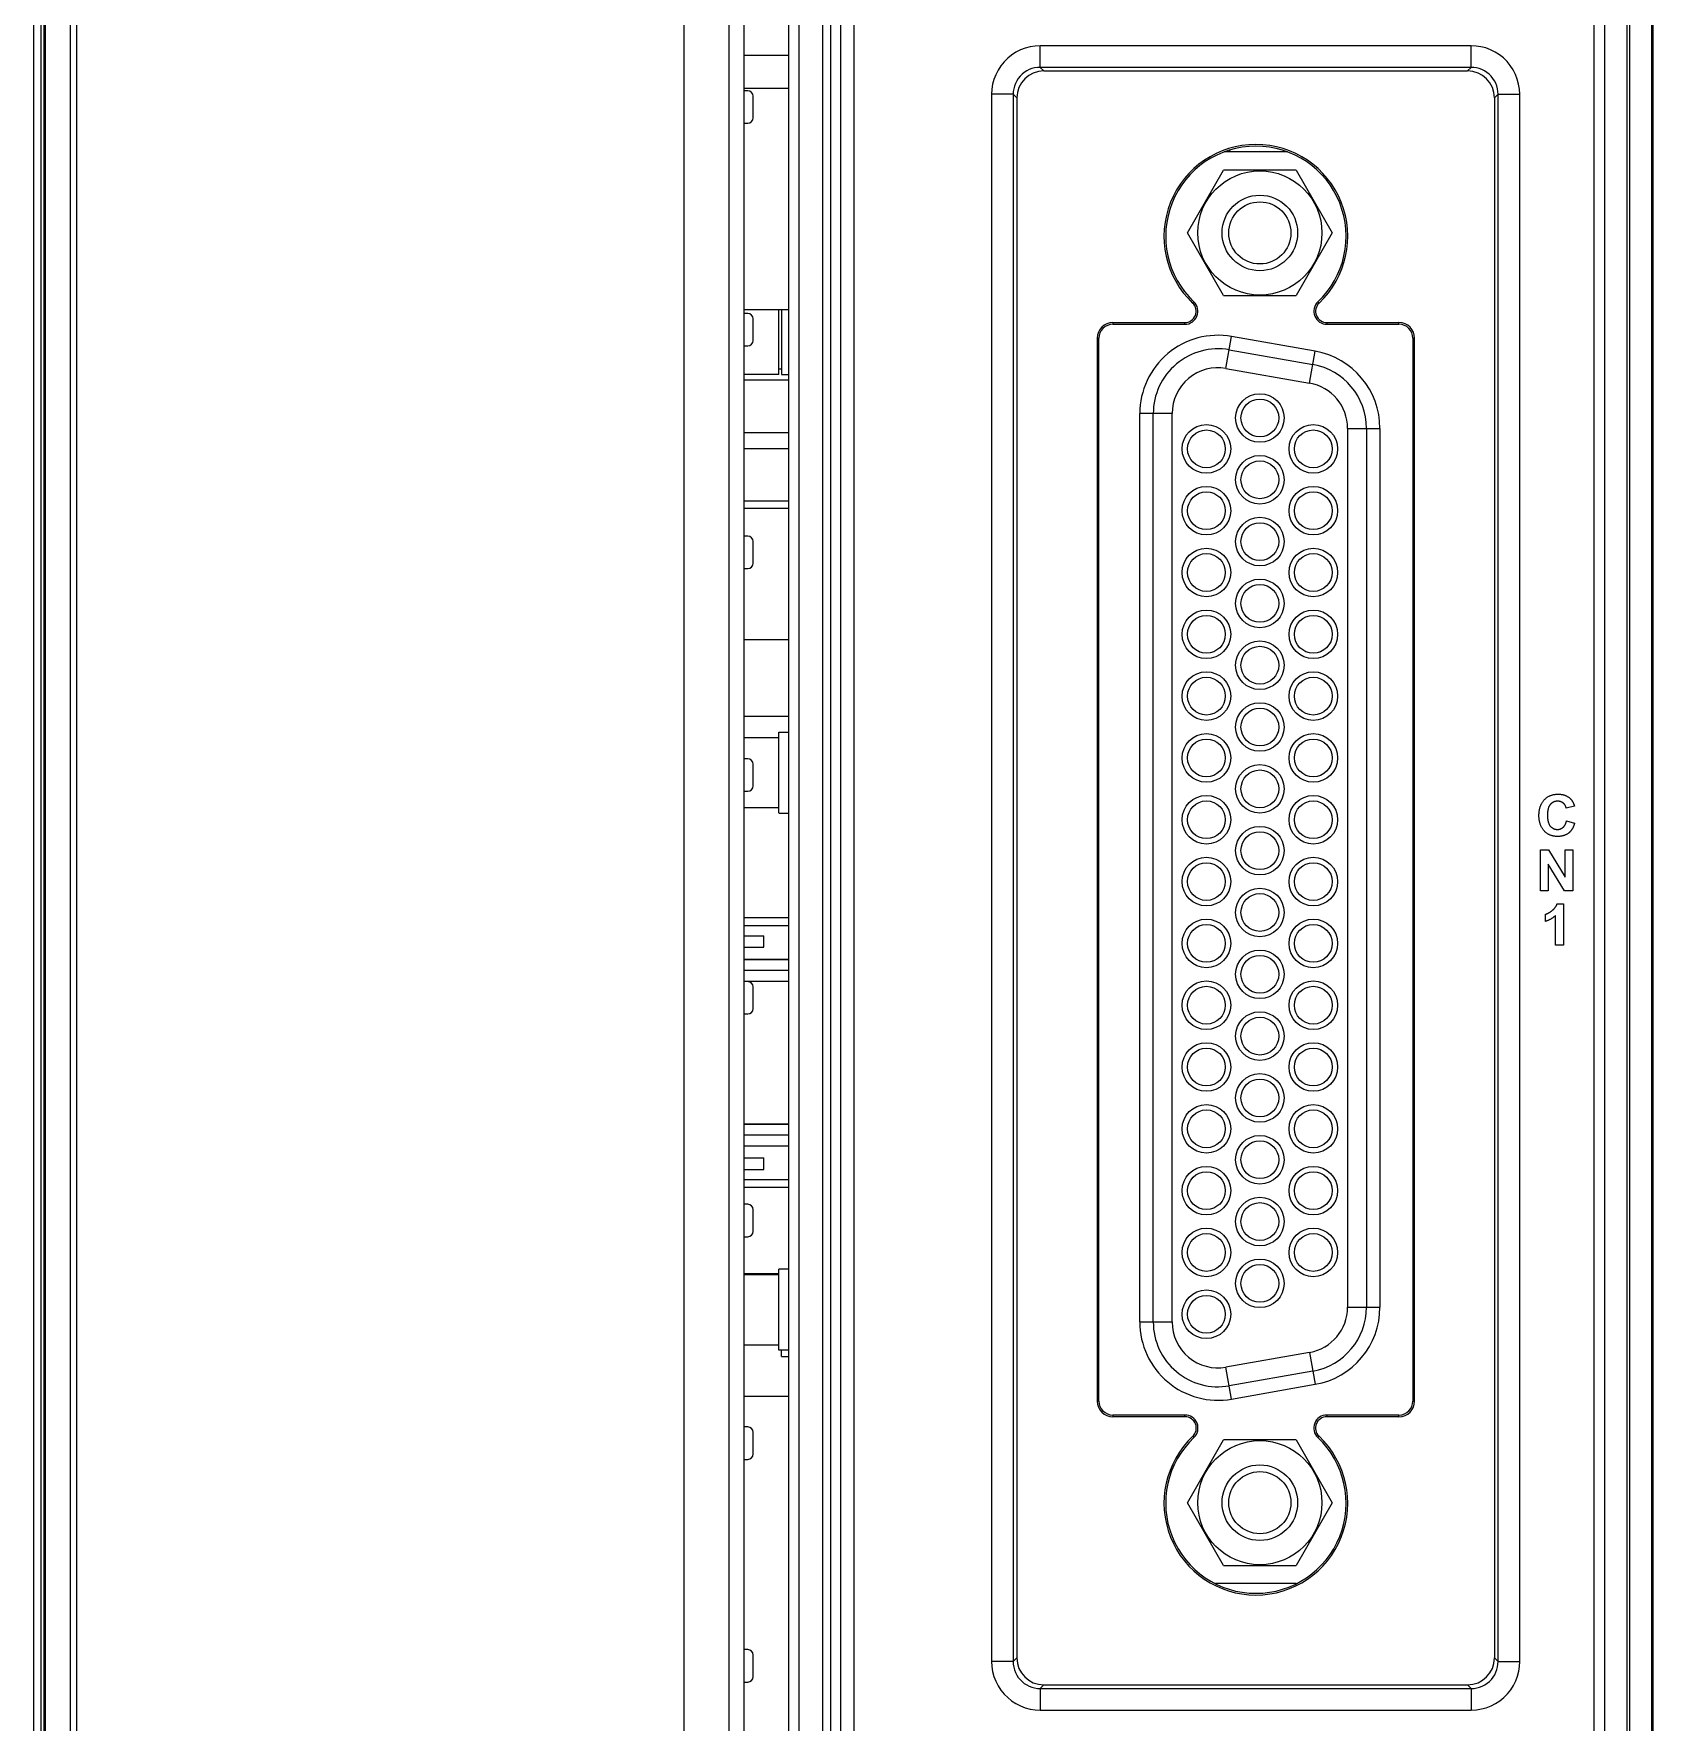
# Model space of a CAD drawing. Header units: millimetres. Extents: x -5560 to -5500, y 1017 to 1179.
# Drawn here: x -5560 to -5500, y 1059.6 to 1122.1 of the extents above; entities that cross this region are included whole.
import ezdxf

# ---------------------------------------------------------------- set-up
doc = ezdxf.new("R2010")
doc.units = ezdxf.units.MM
doc.header["$LTSCALE"] = 32.67
doc.layers.get('0').update_dxf_attribs({"linetype": 'CONTINUOUS'})
doc.layers.add('02___PRT_ALL_AXES', color=7, linetype='CONTINUOUS')

msp = doc.modelspace()

# ---------------------------------------------------------------- linework, layer by layer
at = {"color": 7, "linetype": 'Continuous'}
for p, q in [((-5500.045, 1177.241), (-5500.045, 1018.429)), ((-5499.986, 1018.373), (-5499.986, 1177.252)), ((-5500.97, 1144.354), (-5500.97, 1020.607)), ((-5500.87, 1144.415), (-5500.87, 1020.464)), ((-5502.174, 1020.607), (-5502.174, 1143.988)), ((-5532.016, 1031.152), (-5532.016, 1141.902)), ((-5531.648, 1141.929), (-5531.648, 1031.126)), ((-5559.608, 1032.036), (-5559.608, 1141.038)), ((-5559.548, 1032.045), (-5559.548, 1141.028)), ((-5558.645, 1141.07), (-5558.645, 1032.003)), ((-5558.405, 1141.064), (-5558.405, 1032.01)), ((-5530.762, 1141.097), (-5530.762, 1031.958)), ((-5530.468, 1141.097), (-5530.468, 1031.958)), ((-5530.097, 1141.469), (-5530.097, 1031.586)), ((-5529.607, 1141.469), (-5529.607, 1031.586)), ((-5534.22, 1035.574), (-5534.22, 1137.51)), ((-5533.682, 1137.525), (-5533.682, 1035.559)), ((-5559.988, 1036.411), (-5559.988, 1136.214)), ((-5559.716, 1038.626), (-5559.716, 1134.129)), ((-5522.701, 1120.886), (-5522.701, 1121.686)), ((-5506.732, 1121.686), (-5522.701, 1121.686)), ((-5506.732, 1120.886), (-5506.732, 1121.686)), ((-5533.682, 1121.337), (-5532.016, 1121.337)), ((-5506.732, 1120.886), (-5522.701, 1120.886)), ((-5522.567, 1120.752), (-5522.701, 1120.886)), ((-5522.567, 1120.752), (-5506.866, 1120.752)), ((-5506.732, 1120.886), (-5506.866, 1120.752)), ((-5533.682, 1120.11), (-5532.016, 1120.11)), ((-5533.536, 1120.017), (-5533.682, 1120.017)), ((-5533.336, 1119.017), (-5533.336, 1119.817)), ((-5524.5, 1119.887), (-5524.5, 1061.828)), ((-5523.7, 1119.887), (-5524.5, 1119.887)), ((-5523.7, 1119.887), (-5523.7, 1061.828)), ((-5523.566, 1119.753), (-5523.7, 1119.887)), ((-5523.566, 1119.753), (-5523.566, 1061.961)), ((-5505.733, 1119.887), (-5505.866, 1119.753)), ((-5505.866, 1119.753), (-5505.866, 1061.961)), ((-5505.733, 1119.887), (-5504.933, 1119.887)), ((-5505.733, 1061.828), (-5505.733, 1119.887)), ((-5504.933, 1061.828), (-5504.933, 1119.887)), ((-5533.682, 1118.817), (-5533.536, 1118.817)), ((-5515.686, 1117.819), (-5515.686, 1117.752)), ((-5513.534, 1117.752), (-5515.882, 1117.752)), ((-5517.244, 1114.752), (-5515.903, 1117.076)), ((-5513.22, 1117.076), (-5515.903, 1117.076)), ((-5513.22, 1117.076), (-5511.879, 1114.752)), ((-5515.903, 1112.429), (-5517.244, 1114.752)), ((-5511.879, 1114.752), (-5513.22, 1112.429)), ((-5517.009, 1112.201), (-5517.052, 1112.156)), ((-5515.903, 1112.429), (-5513.22, 1112.429)), ((-5512.365, 1112.156), (-5512.408, 1112.201)), ((-5533.682, 1111.91), (-5532.016, 1111.91)), ((-5533.536, 1111.767), (-5533.682, 1111.767)), ((-5533.336, 1110.767), (-5533.336, 1111.567)), ((-5532.386, 1109.504), (-5532.386, 1111.91)), ((-5532.286, 1111.91), (-5532.286, 1109.504)), ((-5520.008, 1111.431), (-5520.008, 1111.369)), ((-5520.008, 1111.431), (-5517.341, 1111.431)), ((-5520.008, 1111.369), (-5517.341, 1111.369)), ((-5517.341, 1111.369), (-5517.341, 1111.431)), ((-5512.076, 1111.431), (-5512.076, 1111.369)), ((-5512.076, 1111.431), (-5509.408, 1111.431)), ((-5512.076, 1111.369), (-5509.408, 1111.369)), ((-5509.408, 1111.369), (-5509.408, 1111.431)), ((-5533.682, 1110.567), (-5533.536, 1110.567)), ((-5520.588, 1110.851), (-5520.588, 1071.476)), ((-5520.588, 1110.851), (-5520.526, 1110.851)), ((-5520.526, 1071.476), (-5520.526, 1110.851)), ((-5515.816, 1109.733), (-5515.608, 1110.915)), ((-5515.695, 1110.422), (-5512.595, 1109.876)), ((-5512.508, 1110.368), (-5515.608, 1110.915)), ((-5512.716, 1109.187), (-5512.508, 1110.368)), ((-5508.891, 1110.851), (-5508.828, 1110.851)), ((-5508.891, 1110.851), (-5508.891, 1071.476)), ((-5508.828, 1071.476), (-5508.828, 1110.851)), ((-5532.286, 1109.705), (-5532.386, 1109.705)), ((-5515.816, 1109.733), (-5512.716, 1109.187)), ((-5532.386, 1109.504), (-5533.682, 1109.504)), ((-5532.286, 1109.504), (-5532.016, 1109.504)), ((-5519.011, 1074.406), (-5519.011, 1108.059)), ((-5517.811, 1108.059), (-5519.011, 1108.059)), ((-5518.511, 1074.406), (-5518.511, 1108.059)), ((-5517.811, 1074.406), (-5517.811, 1108.059)), ((-5511.311, 1107.512), (-5510.111, 1107.512)), ((-5511.311, 1107.512), (-5511.311, 1074.953)), ((-5510.611, 1107.512), (-5510.611, 1074.953)), ((-5510.111, 1107.512), (-5510.111, 1074.953)), ((-5532.016, 1104.54), (-5533.682, 1104.54)), ((-5533.536, 1103.517), (-5533.682, 1103.517)), ((-5533.336, 1102.517), (-5533.336, 1103.317)), ((-5533.682, 1102.317), (-5533.536, 1102.317)), ((-5533.682, 1099.69), (-5532.016, 1099.69)), ((-5533.682, 1096.853), (-5532.016, 1096.853)), ((-5533.682, 1096.062), (-5532.386, 1096.062)), ((-5532.386, 1093.263), (-5532.386, 1096.262)), ((-5532.386, 1096.262), (-5532.016, 1096.262)), ((-5533.536, 1095.267), (-5533.682, 1095.267)), ((-5533.336, 1094.267), (-5533.336, 1095.067)), ((-5533.682, 1094.067), (-5533.536, 1094.067)), ((-5533.682, 1093.462), (-5532.386, 1093.462)), ((-5502.905, 1093.516), (-5503.208, 1093.444)), ((-5532.386, 1093.262), (-5532.016, 1093.262)), ((-5503.197, 1092.976), (-5502.901, 1092.882)), ((-5504.164, 1091.899), (-5503.866, 1091.899)), ((-5504.164, 1090.384), (-5504.164, 1091.899)), ((-5503.866, 1091.899), (-5503.246, 1090.887)), ((-5503.246, 1091.899), (-5502.962, 1091.899)), ((-5503.246, 1090.887), (-5503.246, 1091.899)), ((-5502.962, 1091.899), (-5502.962, 1090.384)), ((-5503.269, 1090.384), (-5503.879, 1091.372)), ((-5503.879, 1091.372), (-5503.879, 1090.384)), ((-5503.879, 1090.384), (-5504.164, 1090.384)), ((-5502.962, 1090.384), (-5503.269, 1090.384)), ((-5503.548, 1089.893), (-5503.312, 1089.893)), ((-5503.312, 1089.893), (-5503.312, 1088.372)), ((-5533.682, 1089.388), (-5532.016, 1089.388)), ((-5533.682, 1089.387), (-5532.016, 1089.387)), ((-5532.016, 1089.088), (-5533.682, 1089.088)), ((-5532.016, 1089.087), (-5533.682, 1089.087)), ((-5503.978, 1089.246), (-5503.978, 1089.51)), ((-5503.602, 1088.372), (-5503.602, 1089.466)), ((-5533.682, 1088.718), (-5532.936, 1088.718)), ((-5532.936, 1088.288), (-5532.936, 1088.718)), ((-5533.682, 1088.288), (-5532.936, 1088.288)), ((-5532.016, 1087.838), (-5533.682, 1087.838)), ((-5533.682, 1087.837), (-5532.016, 1087.837)), ((-5503.312, 1088.372), (-5503.602, 1088.372)), ((-5533.682, 1087.438), (-5532.016, 1087.438)), ((-5533.682, 1087.437), (-5532.016, 1087.437)), ((-5533.682, 1087.038), (-5532.016, 1087.038)), ((-5533.682, 1087.037), (-5532.016, 1087.037)), ((-5533.536, 1087.017), (-5533.682, 1087.017)), ((-5533.336, 1086.017), (-5533.336, 1086.817)), ((-5533.682, 1085.817), (-5533.536, 1085.817)), ((-5532.016, 1081.738), (-5533.682, 1081.738)), ((-5533.682, 1081.737), (-5532.016, 1081.737)), ((-5533.682, 1081.338), (-5532.016, 1081.338)), ((-5533.682, 1081.337), (-5532.016, 1081.337)), ((-5533.682, 1080.938), (-5532.016, 1080.938)), ((-5533.682, 1080.937), (-5532.016, 1080.937)), ((-5533.682, 1080.488), (-5532.936, 1080.488)), ((-5532.936, 1080.058), (-5532.936, 1080.488)), ((-5533.682, 1080.058), (-5532.936, 1080.058)), ((-5533.682, 1079.688), (-5532.016, 1079.688)), ((-5533.682, 1079.687), (-5532.016, 1079.687)), ((-5532.016, 1079.387), (-5533.682, 1079.387)), ((-5533.536, 1078.767), (-5533.682, 1078.767)), ((-5533.336, 1077.767), (-5533.336, 1078.567)), ((-5533.682, 1077.567), (-5533.536, 1077.567)), ((-5533.682, 1076.205), (-5532.386, 1076.205)), ((-5533.682, 1076.162), (-5532.386, 1076.162)), ((-5532.016, 1076.362), (-5532.386, 1076.362)), ((-5532.386, 1073.363), (-5532.386, 1076.362)), ((-5511.311, 1074.953), (-5510.111, 1074.953)), ((-5519.011, 1074.406), (-5517.811, 1074.406)), ((-5533.682, 1073.562), (-5532.386, 1073.562)), ((-5532.016, 1073.362), (-5532.386, 1073.362)), ((-5532.286, 1073.132), (-5532.286, 1073.363)), ((-5532.286, 1073.132), (-5532.016, 1073.131)), ((-5512.716, 1073.278), (-5515.816, 1072.732)), ((-5512.716, 1073.278), (-5512.508, 1072.097)), ((-5515.608, 1071.55), (-5515.816, 1072.732)), ((-5512.595, 1072.589), (-5515.695, 1072.042)), ((-5533.682, 1071.655), (-5532.016, 1071.655)), ((-5515.608, 1071.55), (-5512.508, 1072.097)), ((-5520.526, 1071.476), (-5520.588, 1071.476)), ((-5517.335, 1070.959), (-5520.008, 1070.959)), ((-5520.008, 1070.959), (-5520.008, 1070.896)), ((-5517.335, 1070.896), (-5520.008, 1070.896)), ((-5517.335, 1070.896), (-5517.335, 1070.959)), ((-5509.408, 1070.959), (-5512.081, 1070.959)), ((-5512.081, 1070.959), (-5512.081, 1070.896)), ((-5509.408, 1070.896), (-5512.081, 1070.896)), ((-5509.408, 1070.896), (-5509.408, 1070.959)), ((-5508.828, 1071.476), (-5508.891, 1071.476)), ((-5533.536, 1070.517), (-5533.682, 1070.517)), ((-5533.336, 1069.517), (-5533.336, 1070.317)), ((-5517.244, 1067.712), (-5515.903, 1070.036)), ((-5517.047, 1070.171), (-5517.004, 1070.126)), ((-5513.22, 1070.036), (-5515.903, 1070.036)), ((-5513.22, 1070.036), (-5511.879, 1067.712)), ((-5512.412, 1070.126), (-5512.369, 1070.171)), ((-5533.682, 1069.317), (-5533.536, 1069.317)), ((-5515.903, 1065.389), (-5517.244, 1067.712)), ((-5511.879, 1067.712), (-5513.22, 1065.389)), ((-5515.903, 1065.389), (-5513.22, 1065.389)), ((-5513.21, 1064.712), (-5516.206, 1064.712)), ((-5533.536, 1062.267), (-5533.682, 1062.267)), ((-5533.336, 1061.267), (-5533.336, 1062.067)), ((-5523.7, 1061.828), (-5524.5, 1061.828)), ((-5523.566, 1061.961), (-5523.7, 1061.828)), ((-5505.733, 1061.828), (-5505.866, 1061.961)), ((-5505.733, 1061.828), (-5504.933, 1061.828)), ((-5533.682, 1061.067), (-5533.536, 1061.067)), ((-5522.567, 1060.962), (-5522.701, 1060.828)), ((-5522.567, 1060.962), (-5506.866, 1060.962)), ((-5506.732, 1060.828), (-5506.866, 1060.962)), ((-5522.701, 1060.828), (-5506.732, 1060.828)), ((-5522.701, 1060.828), (-5522.701, 1060.029)), ((-5506.732, 1060.828), (-5506.732, 1060.029)), ((-5522.701, 1060.029), (-5506.732, 1060.029))]:
    msp.add_line(p, q, dxfattribs=at)
for points in [[(-5501.722, 1017.814), (-5501.726, 1017.832), (-5501.731, 1017.871), (-5501.736, 1017.93), (-5501.74, 1018.008), (-5501.744, 1018.105), (-5501.748, 1018.22), (-5501.752, 1018.353), (-5501.756, 1018.502), (-5501.759, 1018.666), (-5501.762, 1018.845), (-5501.765, 1019.036), (-5501.767, 1019.239), (-5501.77, 1019.451), (-5501.771, 1019.672), (-5501.773, 1019.899), (-5501.774, 1020.132), (-5501.774, 1020.369), (-5501.774, 1143.768)], [(-5535.906, 1141.725), (-5535.906, 1141.725), (-5535.906, 1141.719), (-5535.906, 1141.708), (-5535.906, 1031.338)], [(-5522.701, 1121.686), (-5522.889, 1121.676), (-5523.073, 1121.647), (-5523.252, 1121.599), (-5523.428, 1121.531), (-5523.599, 1121.445), (-5523.758, 1121.342), (-5523.904, 1121.224), (-5524.038, 1121.09), (-5524.157, 1120.943), (-5524.259, 1120.784), (-5524.346, 1120.613), (-5524.414, 1120.437), (-5524.461, 1120.258), (-5524.49, 1120.075), (-5524.5, 1119.887)], [(-5504.933, 1119.887), (-5504.944, 1120.08), (-5504.974, 1120.266), (-5505.023, 1120.447), (-5505.091, 1120.622), (-5505.178, 1120.792), (-5505.281, 1120.95), (-5505.402, 1121.097), (-5505.539, 1121.233), (-5505.688, 1121.352), (-5505.848, 1121.453), (-5506.019, 1121.538), (-5506.194, 1121.603), (-5506.37, 1121.65), (-5506.549, 1121.677), (-5506.732, 1121.686)], [(-5522.701, 1120.886), (-5522.804, 1120.881), (-5522.906, 1120.865), (-5523.007, 1120.838), (-5523.106, 1120.801), (-5523.2, 1120.753), (-5523.289, 1120.696), (-5523.37, 1120.63), (-5523.444, 1120.556), (-5523.51, 1120.474), (-5523.567, 1120.385), (-5523.615, 1120.291), (-5523.653, 1120.193), (-5523.679, 1120.092), (-5523.695, 1119.989), (-5523.7, 1119.887)], [(-5505.733, 1119.887), (-5505.738, 1119.992), (-5505.755, 1120.096), (-5505.782, 1120.198), (-5505.82, 1120.296), (-5505.868, 1120.39), (-5505.926, 1120.478), (-5505.993, 1120.56), (-5506.069, 1120.635), (-5506.152, 1120.701), (-5506.241, 1120.758), (-5506.335, 1120.805), (-5506.433, 1120.841), (-5506.532, 1120.866), (-5506.632, 1120.881), (-5506.732, 1120.886)], [(-5504.026, 1092.599), (-5504.041, 1092.616), (-5504.055, 1092.632), (-5504.069, 1092.649), (-5504.082, 1092.667), (-5504.094, 1092.685), (-5504.106, 1092.704), (-5504.117, 1092.723), (-5504.128, 1092.742), (-5504.138, 1092.762), (-5504.147, 1092.782), (-5504.156, 1092.802), (-5504.164, 1092.823), (-5504.172, 1092.843), (-5504.18, 1092.868), (-5504.187, 1092.893), (-5504.194, 1092.918), (-5504.199, 1092.943), (-5504.204, 1092.968), (-5504.208, 1092.994), (-5504.212, 1093.022), (-5504.215, 1093.05), (-5504.218, 1093.078), (-5504.219, 1093.106), (-5504.22, 1093.135), (-5504.22, 1093.163), (-5504.22, 1093.193), (-5504.219, 1093.223), (-5504.218, 1093.253), (-5504.215, 1093.282), (-5504.212, 1093.312), (-5504.208, 1093.342), (-5504.205, 1093.364), (-5504.201, 1093.387), (-5504.196, 1093.41), (-5504.191, 1093.432), (-5504.185, 1093.455), (-5504.179, 1093.477), (-5504.172, 1093.499), (-5504.164, 1093.52), (-5504.156, 1093.541), (-5504.148, 1093.562), (-5504.138, 1093.583), (-5504.128, 1093.603), (-5504.117, 1093.623), (-5504.106, 1093.643), (-5504.094, 1093.662), (-5504.082, 1093.681), (-5504.069, 1093.699), (-5504.055, 1093.717), (-5504.04, 1093.734), (-5504.025, 1093.75)], [(-5504.025, 1093.75), (-5504.011, 1093.766), (-5503.996, 1093.781), (-5503.98, 1093.795), (-5503.964, 1093.809), (-5503.947, 1093.822), (-5503.93, 1093.835), (-5503.912, 1093.847), (-5503.894, 1093.859), (-5503.876, 1093.87), (-5503.857, 1093.88), (-5503.838, 1093.89), (-5503.819, 1093.899), (-5503.799, 1093.908), (-5503.78, 1093.915), (-5503.761, 1093.922), (-5503.742, 1093.928), (-5503.722, 1093.934), (-5503.703, 1093.939), (-5503.683, 1093.943), (-5503.663, 1093.947), (-5503.642, 1093.95), (-5503.62, 1093.953), (-5503.598, 1093.956), (-5503.577, 1093.958), (-5503.555, 1093.959), (-5503.533, 1093.96), (-5503.511, 1093.96), (-5503.489, 1093.96), (-5503.467, 1093.959), (-5503.445, 1093.957), (-5503.423, 1093.955), (-5503.401, 1093.953), (-5503.379, 1093.95), (-5503.359, 1093.946), (-5503.339, 1093.942), (-5503.319, 1093.937), (-5503.299, 1093.932), (-5503.279, 1093.926), (-5503.26, 1093.919), (-5503.241, 1093.912), (-5503.223, 1093.904), (-5503.205, 1093.896), (-5503.188, 1093.887), (-5503.171, 1093.877), (-5503.154, 1093.867), (-5503.137, 1093.856), (-5503.121, 1093.845), (-5503.105, 1093.834), (-5503.09, 1093.821), (-5503.075, 1093.809), (-5503.06, 1093.795)], [(-5503.801, 1093.577), (-5503.81, 1093.566), (-5503.819, 1093.554), (-5503.827, 1093.542), (-5503.835, 1093.529), (-5503.842, 1093.516), (-5503.849, 1093.503), (-5503.855, 1093.49), (-5503.861, 1093.476), (-5503.866, 1093.462), (-5503.871, 1093.448), (-5503.875, 1093.433), (-5503.879, 1093.419), (-5503.885, 1093.398), (-5503.889, 1093.376), (-5503.893, 1093.355), (-5503.896, 1093.333), (-5503.899, 1093.312), (-5503.901, 1093.287), (-5503.903, 1093.261), (-5503.905, 1093.236), (-5503.905, 1093.211), (-5503.906, 1093.186), (-5503.905, 1093.159), (-5503.905, 1093.132), (-5503.903, 1093.106), (-5503.902, 1093.079), (-5503.899, 1093.052), (-5503.897, 1093.033), (-5503.894, 1093.015), (-5503.892, 1092.996), (-5503.888, 1092.977), (-5503.884, 1092.958), (-5503.88, 1092.94), (-5503.875, 1092.924), (-5503.871, 1092.908), (-5503.865, 1092.892), (-5503.859, 1092.877), (-5503.853, 1092.861), (-5503.846, 1092.846), (-5503.839, 1092.831), (-5503.831, 1092.817), (-5503.822, 1092.803), (-5503.812, 1092.79), (-5503.802, 1092.776), (-5503.792, 1092.765), (-5503.782, 1092.754), (-5503.771, 1092.743), (-5503.76, 1092.733), (-5503.748, 1092.724), (-5503.736, 1092.715), (-5503.723, 1092.707), (-5503.71, 1092.699), (-5503.697, 1092.692), (-5503.683, 1092.685), (-5503.669, 1092.679), (-5503.655, 1092.674), (-5503.64, 1092.669), (-5503.625, 1092.665), (-5503.61, 1092.662), (-5503.595, 1092.659), (-5503.58, 1092.657), (-5503.564, 1092.656), (-5503.549, 1092.655), (-5503.534, 1092.654), (-5503.519, 1092.655), (-5503.505, 1092.656), (-5503.49, 1092.657), (-5503.476, 1092.659), (-5503.462, 1092.662), (-5503.448, 1092.665), (-5503.434, 1092.669), (-5503.42, 1092.674), (-5503.407, 1092.679), (-5503.394, 1092.685), (-5503.381, 1092.691), (-5503.369, 1092.698), (-5503.357, 1092.706), (-5503.345, 1092.714), (-5503.334, 1092.723), (-5503.323, 1092.732)], [(-5503.32, 1093.63), (-5503.329, 1093.637), (-5503.337, 1093.643), (-5503.346, 1093.649), (-5503.356, 1093.655), (-5503.365, 1093.66), (-5503.375, 1093.665), (-5503.384, 1093.669), (-5503.394, 1093.674), (-5503.404, 1093.678), (-5503.415, 1093.681), (-5503.425, 1093.684), (-5503.435, 1093.687), (-5503.445, 1093.69), (-5503.455, 1093.692), (-5503.465, 1093.694), (-5503.475, 1093.695), (-5503.486, 1093.696), (-5503.496, 1093.697), (-5503.506, 1093.698), (-5503.517, 1093.698), (-5503.527, 1093.698), (-5503.538, 1093.698), (-5503.548, 1093.698), (-5503.559, 1093.697), (-5503.569, 1093.696), (-5503.58, 1093.695), (-5503.59, 1093.694), (-5503.6, 1093.692), (-5503.611, 1093.69), (-5503.621, 1093.688), (-5503.631, 1093.685), (-5503.641, 1093.683), (-5503.651, 1093.679), (-5503.661, 1093.676), (-5503.67, 1093.672), (-5503.68, 1093.668), (-5503.69, 1093.664), (-5503.699, 1093.659), (-5503.709, 1093.653), (-5503.718, 1093.648), (-5503.728, 1093.642), (-5503.737, 1093.636), (-5503.745, 1093.629), (-5503.754, 1093.623), (-5503.762, 1093.616), (-5503.771, 1093.608), (-5503.778, 1093.601), (-5503.786, 1093.593), (-5503.794, 1093.586), (-5503.801, 1093.577)], [(-5503.208, 1093.444), (-5503.209, 1093.451), (-5503.211, 1093.457), (-5503.213, 1093.463), (-5503.215, 1093.47), (-5503.217, 1093.476), (-5503.219, 1093.482), (-5503.221, 1093.489), (-5503.223, 1093.495), (-5503.226, 1093.501), (-5503.229, 1093.507), (-5503.231, 1093.514), (-5503.234, 1093.52), (-5503.237, 1093.526), (-5503.24, 1093.532), (-5503.244, 1093.538), (-5503.247, 1093.544), (-5503.25, 1093.549), (-5503.254, 1093.555), (-5503.258, 1093.561), (-5503.261, 1093.567), (-5503.265, 1093.572), (-5503.269, 1093.577), (-5503.273, 1093.583), (-5503.278, 1093.588), (-5503.282, 1093.593), (-5503.286, 1093.598), (-5503.291, 1093.603), (-5503.296, 1093.608), (-5503.3, 1093.613), (-5503.305, 1093.617), (-5503.31, 1093.622), (-5503.315, 1093.626), (-5503.32, 1093.63)], [(-5503.06, 1093.795), (-5503.053, 1093.789), (-5503.046, 1093.781), (-5503.039, 1093.774), (-5503.032, 1093.767), (-5503.026, 1093.759), (-5503.02, 1093.751), (-5503.013, 1093.744), (-5503.007, 1093.736), (-5503.001, 1093.727), (-5502.996, 1093.719), (-5502.99, 1093.711), (-5502.985, 1093.702), (-5502.979, 1093.694), (-5502.974, 1093.685), (-5502.969, 1093.676), (-5502.964, 1093.667), (-5502.96, 1093.658), (-5502.955, 1093.649), (-5502.951, 1093.64), (-5502.947, 1093.631), (-5502.942, 1093.621), (-5502.938, 1093.612), (-5502.935, 1093.602), (-5502.931, 1093.593), (-5502.927, 1093.584), (-5502.924, 1093.574), (-5502.92, 1093.564), (-5502.917, 1093.555), (-5502.914, 1093.545), (-5502.911, 1093.536), (-5502.908, 1093.526), (-5502.905, 1093.516)], [(-5503.323, 1092.732), (-5503.318, 1092.737), (-5503.312, 1092.742), (-5503.307, 1092.748), (-5503.302, 1092.753), (-5503.297, 1092.759), (-5503.292, 1092.765), (-5503.287, 1092.771), (-5503.282, 1092.777), (-5503.278, 1092.783), (-5503.273, 1092.789), (-5503.269, 1092.796), (-5503.265, 1092.802), (-5503.261, 1092.809), (-5503.257, 1092.816), (-5503.253, 1092.822), (-5503.249, 1092.829), (-5503.246, 1092.836), (-5503.242, 1092.843), (-5503.239, 1092.85), (-5503.236, 1092.857), (-5503.233, 1092.865), (-5503.23, 1092.872), (-5503.227, 1092.879), (-5503.224, 1092.886), (-5503.221, 1092.894), (-5503.219, 1092.901), (-5503.216, 1092.909), (-5503.214, 1092.916), (-5503.211, 1092.924), (-5503.209, 1092.931), (-5503.207, 1092.939), (-5503.205, 1092.946), (-5503.203, 1092.954), (-5503.201, 1092.961), (-5503.199, 1092.968), (-5503.197, 1092.976)], [(-5502.901, 1092.882), (-5502.904, 1092.87), (-5502.908, 1092.858), (-5502.912, 1092.846), (-5502.915, 1092.834), (-5502.92, 1092.822), (-5502.924, 1092.81), (-5502.928, 1092.799), (-5502.933, 1092.787), (-5502.938, 1092.775), (-5502.943, 1092.763), (-5502.948, 1092.752), (-5502.953, 1092.74), (-5502.959, 1092.729), (-5502.964, 1092.717), (-5502.97, 1092.706), (-5502.976, 1092.695), (-5502.982, 1092.684), (-5502.989, 1092.673), (-5502.995, 1092.662), (-5503.002, 1092.651), (-5503.009, 1092.641), (-5503.017, 1092.63), (-5503.024, 1092.62), (-5503.031, 1092.61), (-5503.039, 1092.6), (-5503.047, 1092.591), (-5503.055, 1092.581), (-5503.064, 1092.572), (-5503.072, 1092.563), (-5503.081, 1092.554), (-5503.09, 1092.545), (-5503.099, 1092.537), (-5503.108, 1092.529), (-5503.118, 1092.521), (-5503.128, 1092.513)], [(-5503.128, 1092.513), (-5503.142, 1092.503), (-5503.158, 1092.492), (-5503.173, 1092.482), (-5503.189, 1092.473), (-5503.205, 1092.464), (-5503.222, 1092.456), (-5503.239, 1092.449), (-5503.256, 1092.441), (-5503.273, 1092.435), (-5503.29, 1092.429), (-5503.308, 1092.423), (-5503.327, 1092.417), (-5503.347, 1092.412), (-5503.367, 1092.408), (-5503.387, 1092.404), (-5503.408, 1092.401), (-5503.428, 1092.398), (-5503.448, 1092.396), (-5503.469, 1092.395), (-5503.489, 1092.394), (-5503.51, 1092.393), (-5503.53, 1092.393), (-5503.551, 1092.393), (-5503.572, 1092.394), (-5503.592, 1092.395), (-5503.613, 1092.397), (-5503.633, 1092.399), (-5503.654, 1092.402), (-5503.674, 1092.406), (-5503.693, 1092.41), (-5503.712, 1092.414), (-5503.731, 1092.419), (-5503.75, 1092.425), (-5503.769, 1092.431), (-5503.787, 1092.437), (-5503.805, 1092.445), (-5503.824, 1092.453), (-5503.843, 1092.462), (-5503.862, 1092.472), (-5503.88, 1092.482), (-5503.898, 1092.493), (-5503.915, 1092.504), (-5503.932, 1092.517), (-5503.949, 1092.529), (-5503.965, 1092.542), (-5503.981, 1092.556), (-5503.997, 1092.57), (-5504.012, 1092.584), (-5504.026, 1092.599)], [(-5503.978, 1089.51), (-5503.968, 1089.513), (-5503.957, 1089.517), (-5503.947, 1089.521), (-5503.937, 1089.525), (-5503.927, 1089.529), (-5503.917, 1089.534), (-5503.907, 1089.538), (-5503.897, 1089.543), (-5503.887, 1089.548), (-5503.877, 1089.553), (-5503.868, 1089.559), (-5503.858, 1089.564), (-5503.849, 1089.57), (-5503.839, 1089.575), (-5503.83, 1089.581), (-5503.82, 1089.587), (-5503.811, 1089.593), (-5503.802, 1089.599), (-5503.793, 1089.605), (-5503.784, 1089.611), (-5503.775, 1089.618), (-5503.766, 1089.624), (-5503.757, 1089.631), (-5503.748, 1089.637), (-5503.739, 1089.644), (-5503.731, 1089.651)], [(-5503.731, 1089.651), (-5503.723, 1089.657), (-5503.715, 1089.663), (-5503.707, 1089.67), (-5503.699, 1089.677), (-5503.692, 1089.684), (-5503.684, 1089.691), (-5503.677, 1089.698), (-5503.67, 1089.705), (-5503.662, 1089.713), (-5503.655, 1089.72), (-5503.649, 1089.728), (-5503.642, 1089.736), (-5503.635, 1089.744), (-5503.629, 1089.752), (-5503.622, 1089.76), (-5503.616, 1089.768), (-5503.61, 1089.776), (-5503.604, 1089.785), (-5503.598, 1089.793), (-5503.593, 1089.802), (-5503.587, 1089.811), (-5503.582, 1089.82), (-5503.577, 1089.828), (-5503.572, 1089.837), (-5503.568, 1089.847), (-5503.563, 1089.856), (-5503.559, 1089.865), (-5503.555, 1089.874), (-5503.552, 1089.884), (-5503.548, 1089.893)], [(-5503.602, 1089.466), (-5503.615, 1089.455), (-5503.628, 1089.443), (-5503.642, 1089.432), (-5503.655, 1089.421), (-5503.669, 1089.41), (-5503.683, 1089.399), (-5503.697, 1089.389), (-5503.711, 1089.379), (-5503.726, 1089.369), (-5503.741, 1089.359), (-5503.756, 1089.35), (-5503.771, 1089.341), (-5503.786, 1089.332), (-5503.801, 1089.323), (-5503.817, 1089.315), (-5503.832, 1089.307), (-5503.848, 1089.299), (-5503.864, 1089.291), (-5503.88, 1089.284), (-5503.896, 1089.277), (-5503.912, 1089.27), (-5503.929, 1089.264), (-5503.945, 1089.258), (-5503.961, 1089.252), (-5503.978, 1089.246)], [(-5524.5, 1061.828), (-5524.49, 1061.639), (-5524.461, 1061.455), (-5524.413, 1061.277), (-5524.345, 1061.1), (-5524.259, 1060.929), (-5524.156, 1060.77), (-5524.038, 1060.624), (-5523.904, 1060.49), (-5523.757, 1060.372), (-5523.598, 1060.269), (-5523.427, 1060.183), (-5523.251, 1060.115), (-5523.072, 1060.067), (-5522.889, 1060.039), (-5522.701, 1060.029)], [(-5523.7, 1061.828), (-5523.695, 1061.725), (-5523.679, 1061.622), (-5523.652, 1061.521), (-5523.615, 1061.423), (-5523.567, 1061.328), (-5523.51, 1061.24), (-5523.444, 1061.158), (-5523.37, 1061.084), (-5523.288, 1061.018), (-5523.199, 1060.961), (-5523.105, 1060.913), (-5523.007, 1060.876), (-5522.906, 1060.849), (-5522.803, 1060.833), (-5522.701, 1060.828)], [(-5506.732, 1060.029), (-5506.539, 1060.04), (-5506.353, 1060.07), (-5506.172, 1060.118), (-5505.996, 1060.186), (-5505.827, 1060.273), (-5505.669, 1060.377), (-5505.522, 1060.497), (-5505.386, 1060.635), (-5505.267, 1060.783), (-5505.166, 1060.944), (-5505.081, 1061.115), (-5505.016, 1061.29), (-5504.969, 1061.466), (-5504.942, 1061.645), (-5504.933, 1061.828)], [(-5506.732, 1060.828), (-5506.627, 1060.834), (-5506.523, 1060.85), (-5506.421, 1060.878), (-5506.323, 1060.916), (-5506.229, 1060.963), (-5506.141, 1061.021), (-5506.059, 1061.088), (-5505.984, 1061.164), (-5505.918, 1061.247), (-5505.861, 1061.336), (-5505.814, 1061.431), (-5505.778, 1061.529), (-5505.753, 1061.628), (-5505.738, 1061.728), (-5505.733, 1061.828)]]:
    msp.add_lwpolyline(points, dxfattribs=at)
for centre, radius in [((-5514.561, 1114.752), 2.3), ((-5514.561, 1114.752), 1.4), ((-5514.561, 1114.752), 1.15), ((-5514.561, 1107.897), 0.9), ((-5514.561, 1107.897), 0.7), ((-5516.541, 1106.752), 0.9), ((-5516.541, 1106.752), 0.7), ((-5512.581, 1106.752), 0.9), ((-5512.581, 1106.752), 0.7), ((-5514.561, 1105.607), 0.9), ((-5514.561, 1105.607), 0.7), ((-5516.541, 1104.462), 0.9), ((-5512.581, 1104.462), 0.9), ((-5516.541, 1104.462), 0.7), ((-5512.581, 1104.462), 0.7), ((-5514.561, 1103.317), 0.9), ((-5514.561, 1103.317), 0.7), ((-5516.541, 1102.172), 0.9), ((-5516.541, 1102.172), 0.7), ((-5512.581, 1102.172), 0.9), ((-5512.581, 1102.172), 0.7), ((-5514.561, 1101.027), 0.9), ((-5514.561, 1101.027), 0.7), ((-5516.541, 1099.882), 0.9), ((-5516.541, 1099.882), 0.7), ((-5512.581, 1099.882), 0.9), ((-5512.581, 1099.882), 0.7), ((-5514.561, 1098.737), 0.9), ((-5514.561, 1098.737), 0.7), ((-5516.541, 1097.592), 0.9), ((-5512.581, 1097.592), 0.9), ((-5516.541, 1097.592), 0.7), ((-5512.581, 1097.592), 0.7), ((-5514.561, 1096.447), 0.9), ((-5514.561, 1096.447), 0.7), ((-5516.541, 1095.302), 0.9), ((-5516.541, 1095.302), 0.7), ((-5512.581, 1095.302), 0.9), ((-5512.581, 1095.302), 0.7), ((-5514.561, 1094.157), 0.9), ((-5514.561, 1094.157), 0.7), ((-5516.541, 1093.012), 0.9), ((-5516.541, 1093.012), 0.7), ((-5512.581, 1093.012), 0.9), ((-5512.581, 1093.012), 0.7), ((-5514.561, 1091.867), 0.9), ((-5514.561, 1091.867), 0.7), ((-5516.541, 1090.722), 0.9), ((-5512.581, 1090.722), 0.9), ((-5516.541, 1090.722), 0.7), ((-5512.581, 1090.722), 0.7), ((-5514.561, 1089.577), 0.9), ((-5514.561, 1089.577), 0.7), ((-5516.541, 1088.432), 0.9), ((-5516.541, 1088.432), 0.7), ((-5512.581, 1088.432), 0.9), ((-5512.581, 1088.432), 0.7), ((-5514.561, 1087.287), 0.9), ((-5514.561, 1087.287), 0.7), ((-5516.541, 1086.142), 0.9), ((-5516.541, 1086.142), 0.7), ((-5512.581, 1086.142), 0.9), ((-5512.581, 1086.142), 0.7), ((-5514.561, 1084.997), 0.9), ((-5514.561, 1084.997), 0.7), ((-5516.541, 1083.852), 0.9), ((-5512.581, 1083.852), 0.9), ((-5516.541, 1083.852), 0.7), ((-5512.581, 1083.852), 0.7), ((-5514.561, 1082.707), 0.9), ((-5514.561, 1082.707), 0.7), ((-5516.541, 1081.562), 0.9), ((-5516.541, 1081.562), 0.7), ((-5512.581, 1081.562), 0.9), ((-5512.581, 1081.562), 0.7), ((-5514.561, 1080.417), 0.9), ((-5514.561, 1080.417), 0.7), ((-5516.541, 1079.272), 0.9), ((-5516.541, 1079.272), 0.7), ((-5512.581, 1079.272), 0.9), ((-5512.581, 1079.272), 0.7), ((-5514.561, 1078.127), 0.9), ((-5514.561, 1078.127), 0.7), ((-5516.541, 1076.982), 0.9), ((-5512.581, 1076.982), 0.9), ((-5516.541, 1076.982), 0.7), ((-5512.581, 1076.982), 0.7), ((-5514.561, 1075.837), 0.9), ((-5514.561, 1075.837), 0.7), ((-5516.541, 1074.692), 0.9), ((-5516.541, 1074.692), 0.7), ((-5514.561, 1067.712), 2.3), ((-5514.561, 1067.712), 1.4), ((-5514.561, 1067.712), 1.15)]:
    msp.add_circle(centre, radius, dxfattribs=at)
for centre, radius, start, end in [((-5533.536, 1119.817), 0.2, 0, 90), ((-5533.536, 1119.017), 0.2, 270, 0), ((-5514.708, 1114.626), 3.405, 313.49036, 226.50964), ((-5514.708, 1114.626), 3.342, 313.49036, 226.50964), ((-5517.341, 1111.851), 0.483, 270, 46.50964), ((-5512.076, 1111.851), 0.483, 133.49036, 270), ((-5533.536, 1111.567), 0.2, 0, 90), ((-5517.341, 1111.851), 0.42, 270, 46.50964), ((-5512.076, 1111.851), 0.42, 133.49036, 270), ((-5520.008, 1110.851), 0.58, 90, 180), ((-5520.008, 1110.851), 0.517, 90, 180), ((-5516.111, 1108.059), 2.9, 80, 180), ((-5509.408, 1110.851), 0.58, 0, 90), ((-5509.408, 1110.851), 0.517, 0, 90), ((-5533.536, 1110.767), 0.2, 270, 0), ((-5516.111, 1108.059), 2.4, 80, 180), ((-5513.011, 1107.512), 2.9, 0, 80), ((-5516.111, 1108.059), 1.7, 79.99993, 180.00002), ((-5513.011, 1107.512), 2.4, 0, 80), ((-5513.011, 1107.512), 1.7, 359.99996, 80.00001), ((-5533.536, 1103.317), 0.2, 0, 90), ((-5533.536, 1102.517), 0.2, 270, 0), ((-5533.536, 1095.067), 0.2, 0, 90), ((-5533.536, 1094.267), 0.2, 270, 0), ((-5533.536, 1086.817), 0.2, 0, 90), ((-5533.536, 1086.017), 0.2, 270, 0), ((-5533.536, 1078.567), 0.2, 0, 90), ((-5533.536, 1077.767), 0.2, 270, 0), ((-5513.011, 1074.953), 1.7, 279.99996, 0.00001), ((-5513.011, 1074.953), 2.4, 280, 0), ((-5513.011, 1074.953), 2.9, 280, 0), ((-5516.111, 1074.406), 2.9, 180, 280), ((-5516.111, 1074.406), 2.4, 180, 280), ((-5516.111, 1074.406), 1.7, 179.99993, 280.00007), ((-5520.008, 1071.476), 0.58, 180, 270), ((-5520.008, 1071.476), 0.517, 180, 270), ((-5517.335, 1070.476), 0.483, 313.38142, 90), ((-5517.335, 1070.476), 0.42, 313.38142, 90), ((-5512.081, 1070.476), 0.483, 90, 226.61858), ((-5512.081, 1070.476), 0.42, 90, 226.61858), ((-5509.408, 1071.476), 0.58, 270, 0), ((-5509.408, 1071.476), 0.517, 270, 0), ((-5533.536, 1070.317), 0.2, 0, 90), ((-5514.708, 1067.696), 3.405, 133.38142, 46.61858), ((-5514.708, 1067.696), 3.342, 133.38142, 46.61858), ((-5533.536, 1069.517), 0.2, 270, 0), ((-5533.536, 1062.067), 0.2, 0, 90), ((-5533.536, 1061.267), 0.2, 270, 0)]:
    msp.add_arc(centre, radius, start, end, dxfattribs=at)
for centre, major_axis, start_param, end_param in [((-5522.566, 1119.752), (-0.708, 0.708), -0.784789, 0.784789), ((-5506.867, 1119.752), (-0.708, -0.708), 2.356803, 3.926382), ((-5522.566, 1061.963), (-0.708, -0.708), -0.784789, 0.784789), ((-5506.867, 1061.963), (-0.708, 0.708), 2.356803, 3.926382)]:
    msp.add_ellipse(centre, major_axis=major_axis, ratio=0.998783, start_param=start_param, end_param=end_param, dxfattribs=at)
at = {"layer": '02___PRT_ALL_AXES', "color": 7, "linetype": 'Continuous'}
for p, q in [((-5533.682, 1109.304), (-5532.016, 1109.304)), ((-5533.682, 1107.364), (-5532.016, 1107.364)), ((-5533.682, 1106.764), (-5532.016, 1106.764)), ((-5533.682, 1104.824), (-5532.016, 1104.824))]:
    msp.add_line(p, q, dxfattribs=at)

doc.saveas('drawing.dxf')
